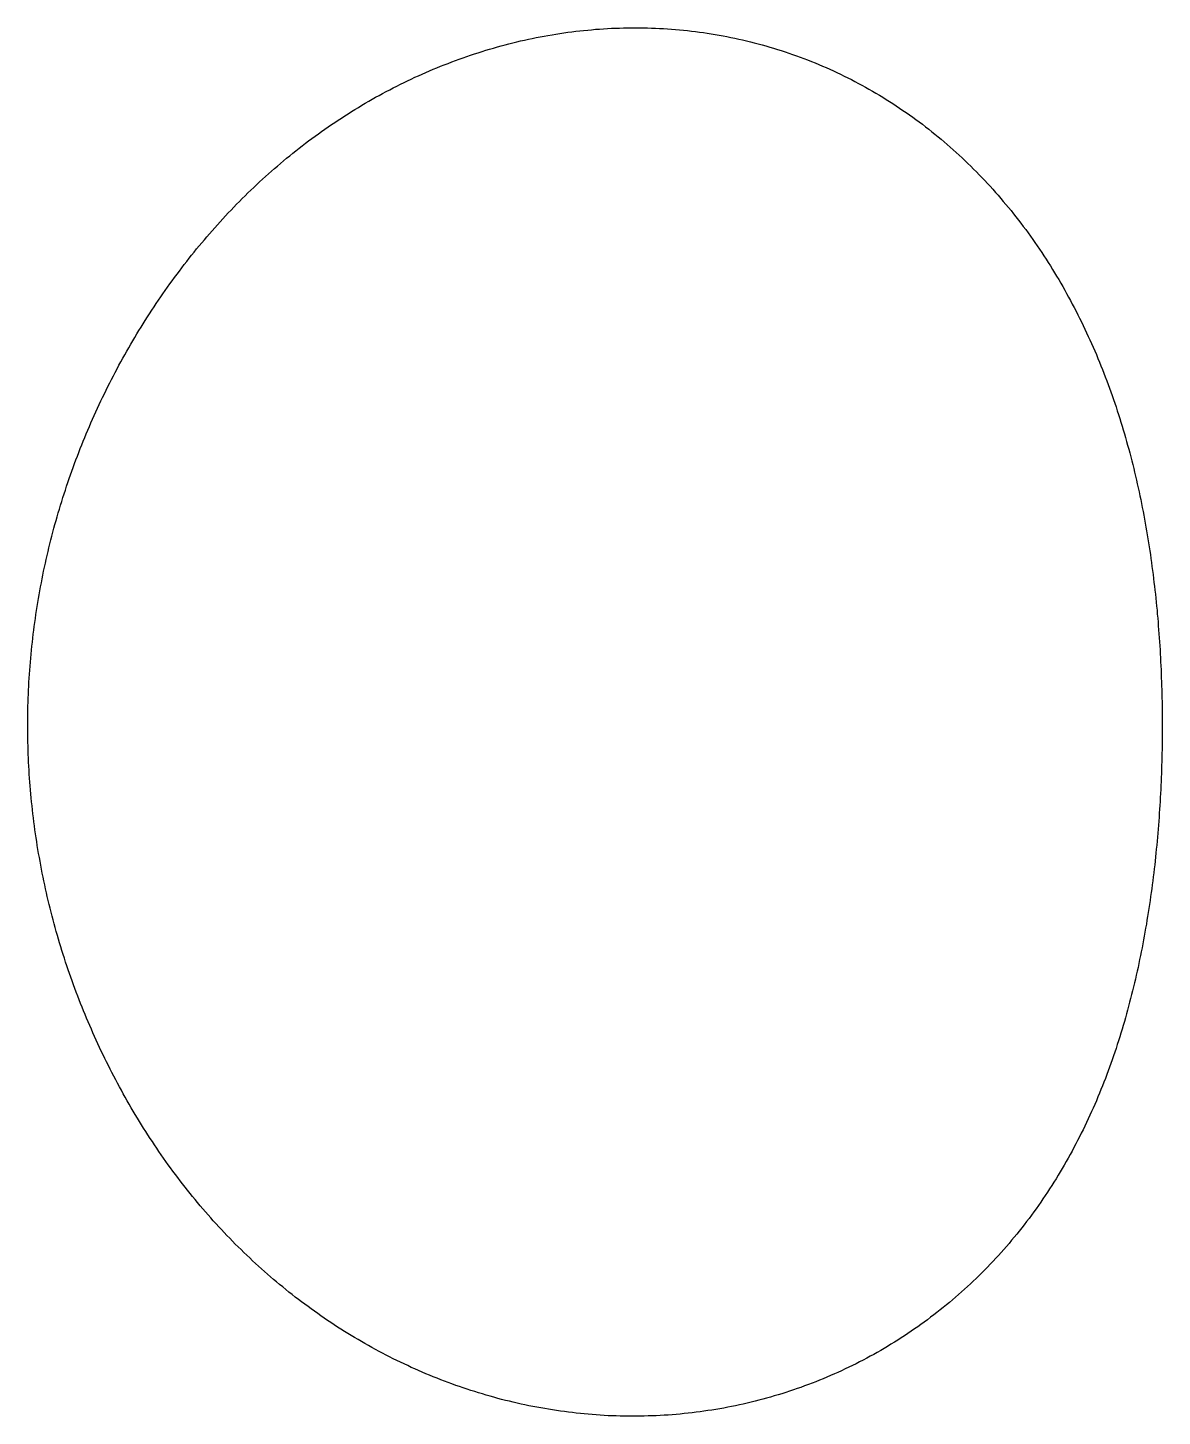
# Model space of a CAD drawing. Header units: metres. Extents: x -98 to 49, y -89 to 90.
import ezdxf

# ---------------------------------------------------------------- set-up
doc = ezdxf.new("R2010")
doc.units = ezdxf.units.M

msp = doc.modelspace()

# ---------------------------------------------------------------- linework, layer by layer
msp.add_lwpolyline([(48.87, 0), (48.87, -0.52), (48.86, -1.03), (48.86, -1.55), (48.85, -2.07), (48.85, -2.58), (48.84, -3.1), (48.83, -3.62), (48.82, -4.13), (48.8, -4.65), (48.79, -5.17), (48.77, -5.68), (48.76, -6.2), (48.74, -6.72), (48.71, -7.23), (48.69, -7.75), (48.67, -8.26), (48.64, -8.78), (48.61, -9.3), (48.59, -9.81), (48.55, -10.33), (48.52, -10.84), (48.49, -11.36), (48.45, -11.88), (48.41, -12.39), (48.38, -12.91), (48.33, -13.42), (48.29, -13.94), (48.25, -14.45), (48.2, -14.97), (48.15, -15.48), (48.1, -16), (48.05, -16.51), (48, -17.02), (47.94, -17.54), (47.89, -18.05), (47.83, -18.57), (47.77, -19.08), (47.71, -19.59), (47.64, -20.11), (47.57, -20.62), (47.51, -21.13), (47.44, -21.64), (47.36, -22.16), (47.29, -22.67), (47.21, -23.18), (47.14, -23.69), (47.06, -24.2), (46.98, -24.71), (46.89, -25.22), (46.81, -25.73), (46.72, -26.24), (46.63, -26.75), (46.54, -27.26), (46.44, -27.77), (46.35, -28.28), (46.25, -28.79), (46.15, -29.29), (46.05, -29.8), (45.94, -30.31), (45.84, -30.81), (45.73, -31.32), (45.61, -31.82), (45.5, -32.33), (45.39, -32.83), (45.27, -33.34), (45.15, -33.84), (45.03, -34.34), (44.9, -34.85), (44.77, -35.35), (44.64, -35.85), (44.51, -36.35), (44.38, -36.85), (44.24, -37.35), (44.1, -37.85), (43.96, -38.34), (43.81, -38.84), (43.67, -39.34), (43.52, -39.83), (43.36, -40.33), (43.21, -40.82), (43.05, -41.31), (42.89, -41.81), (42.72, -42.3), (42.56, -42.79), (42.39, -43.28), (42.22, -43.77), (42.04, -44.25), (41.86, -44.74), (41.68, -45.22), (41.5, -45.71), (41.31, -46.19), (41.12, -46.67), (40.93, -47.15), (40.73, -47.63), (40.54, -48.11), (40.33, -48.59), (40.13, -49.07), (39.92, -49.54), (39.71, -50.01), (39.5, -50.48), (39.28, -50.95), (39.06, -51.42), (38.84, -51.89), (38.61, -52.36), (38.38, -52.82), (38.15, -53.28), (37.91, -53.75), (37.67, -54.2), (37.43, -54.66), (37.19, -55.12), (36.94, -55.57), (36.69, -56.03), (36.43, -56.48), (36.17, -56.93), (35.91, -57.37), (35.65, -57.82), (35.38, -58.26), (35.11, -58.7), (34.84, -59.14), (34.56, -59.58), (34.28, -60.02), (33.99, -60.45), (33.71, -60.88), (33.42, -61.31), (33.12, -61.74), (32.83, -62.16), (32.53, -62.59), (32.22, -63.01), (31.92, -63.42), (31.61, -63.84), (31.3, -64.25), (30.98, -64.66), (30.66, -65.07), (30.34, -65.48), (30.02, -65.88), (29.69, -66.28), (29.36, -66.68), (29.02, -67.08), (28.68, -67.47), (28.34, -67.86), (28, -68.25), (27.65, -68.63), (27.3, -69.01), (26.95, -69.39), (26.59, -69.77), (26.23, -70.14), (25.87, -70.51), (25.5, -70.88), (25.14, -71.25), (24.77, -71.61), (24.39, -71.97), (24.01, -72.32), (23.64, -72.67), (23.25, -73.02), (22.87, -73.37), (22.48, -73.71), (22.09, -74.05), (21.69, -74.39), (21.3, -74.72), (20.9, -75.05), (20.5, -75.38), (20.09, -75.7), (19.68, -76.03), (19.28, -76.34), (18.86, -76.66), (18.45, -76.97), (18.03, -77.27), (17.61, -77.58), (17.19, -77.88), (16.76, -78.17), (16.34, -78.47), (15.91, -78.76), (15.47, -79.04), (15.04, -79.33), (14.6, -79.61), (14.16, -79.88), (13.72, -80.15), (13.28, -80.42), (12.83, -80.69), (12.39, -80.95), (11.94, -81.2), (11.49, -81.46), (11.03, -81.71), (10.58, -81.95), (10.12, -82.2), (9.66, -82.44), (9.2, -82.67), (8.73, -82.9), (8.27, -83.13), (7.8, -83.35), (7.33, -83.57), (6.86, -83.79), (6.39, -84), (5.91, -84.21), (5.43, -84.41), (4.96, -84.61), (4.48, -84.81), (4, -85), (3.51, -85.19), (3.03, -85.37), (2.54, -85.55), (2.06, -85.73), (1.57, -85.9), (1.08, -86.07), (0.59, -86.24), (0.09, -86.4), (-0.4, -86.55), (-0.9, -86.7), (-1.39, -86.85), (-1.89, -87), (-2.39, -87.14), (-2.89, -87.27), (-3.39, -87.4), (-3.89, -87.53), (-4.4, -87.66), (-4.9, -87.78), (-5.41, -87.89), (-5.91, -88), (-6.42, -88.11), (-6.93, -88.22), (-7.43, -88.32), (-7.94, -88.41), (-8.45, -88.5), (-8.96, -88.59), (-9.48, -88.67), (-9.99, -88.75), (-10.5, -88.83), (-11.01, -88.9), (-11.53, -88.96), (-12.04, -89.03), (-12.56, -89.08), (-13.07, -89.14), (-13.59, -89.19), (-14.11, -89.24), (-14.62, -89.28), (-15.14, -89.32), (-15.66, -89.35), (-16.17, -89.38), (-16.69, -89.4), (-17.21, -89.43), (-17.73, -89.44), (-18.24, -89.46), (-18.76, -89.47), (-19.28, -89.47), (-19.8, -89.47), (-20.32, -89.47), (-20.84, -89.46), (-21.35, -89.45), (-21.87, -89.44), (-22.39, -89.42), (-22.91, -89.4), (-23.42, -89.37), (-23.94, -89.34), (-24.46, -89.3), (-24.98, -89.26), (-25.49, -89.22), (-26.01, -89.17), (-26.52, -89.12), (-27.04, -89.07), (-27.55, -89.01), (-28.07, -88.95), (-28.58, -88.88), (-29.1, -88.81), (-29.61, -88.74), (-30.12, -88.66), (-30.63, -88.57), (-31.14, -88.49), (-31.65, -88.4), (-32.16, -88.31), (-32.67, -88.21), (-33.18, -88.11), (-33.69, -88), (-34.2, -87.89), (-34.7, -87.78), (-35.21, -87.66), (-35.71, -87.54), (-36.21, -87.42), (-36.72, -87.29), (-37.22, -87.16), (-37.72, -87.02), (-38.22, -86.88), (-38.71, -86.74), (-39.21, -86.59), (-39.71, -86.44), (-40.2, -86.29), (-40.7, -86.13), (-41.19, -85.97), (-41.68, -85.81), (-42.17, -85.64), (-42.66, -85.47), (-43.15, -85.29), (-43.63, -85.12), (-44.12, -84.93), (-44.6, -84.75), (-45.09, -84.56), (-45.57, -84.37), (-46.05, -84.17), (-46.52, -83.97), (-47, -83.77), (-47.48, -83.56), (-47.95, -83.35), (-48.42, -83.14), (-48.89, -82.92), (-49.36, -82.7), (-49.83, -82.48), (-50.3, -82.25), (-50.76, -82.02), (-51.23, -81.79), (-51.69, -81.55), (-52.15, -81.32), (-52.6, -81.07), (-53.06, -80.83), (-53.52, -80.58), (-53.97, -80.33), (-54.42, -80.07), (-54.87, -79.81), (-55.32, -79.55), (-55.76, -79.29), (-56.21, -79.02), (-56.65, -78.75), (-57.09, -78.48), (-57.53, -78.2), (-57.96, -77.92), (-58.4, -77.64), (-58.83, -77.35), (-59.26, -77.06), (-59.69, -76.77), (-60.12, -76.48), (-60.54, -76.18), (-60.96, -75.88), (-61.38, -75.58), (-61.8, -75.27), (-62.22, -74.97), (-62.63, -74.65), (-63.05, -74.34), (-63.46, -74.03), (-63.87, -73.71), (-64.27, -73.38), (-64.68, -73.06), (-65.08, -72.73), (-65.48, -72.4), (-65.88, -72.07), (-66.27, -71.74), (-66.67, -71.4), (-67.06, -71.06), (-67.45, -70.72), (-67.83, -70.37), (-68.22, -70.03), (-68.6, -69.68), (-68.98, -69.32), (-69.36, -68.97), (-69.73, -68.61), (-70.11, -68.25), (-70.48, -67.89), (-70.85, -67.53), (-71.22, -67.16), (-71.58, -66.79), (-71.94, -66.42), (-72.3, -66.05), (-72.66, -65.67), (-73.01, -65.3), (-73.37, -64.92), (-73.72, -64.53), (-74.07, -64.15), (-74.41, -63.76), (-74.75, -63.38), (-75.09, -62.99), (-75.43, -62.59), (-75.77, -62.2), (-76.1, -61.8), (-76.43, -61.4), (-76.76, -61), (-77.09, -60.6), (-77.41, -60.2), (-77.73, -59.79), (-78.05, -59.38), (-78.37, -58.97), (-78.68, -58.56), (-78.99, -58.14), (-79.3, -57.73), (-79.61, -57.31), (-79.91, -56.89), (-80.22, -56.47), (-80.52, -56.05), (-80.81, -55.62), (-81.11, -55.19), (-81.4, -54.76), (-81.69, -54.33), (-81.97, -53.9), (-82.26, -53.47), (-82.54, -53.03), (-82.82, -52.6), (-83.1, -52.16), (-83.37, -51.72), (-83.64, -51.28), (-83.91, -50.84), (-84.18, -50.39), (-84.44, -49.95), (-84.71, -49.5), (-84.97, -49.05), (-85.22, -48.6), (-85.48, -48.15), (-85.73, -47.7), (-85.98, -47.25), (-86.23, -46.79), (-86.48, -46.33), (-86.72, -45.88), (-86.96, -45.42), (-87.2, -44.96), (-87.44, -44.5), (-87.67, -44.03), (-87.9, -43.57), (-88.13, -43.11), (-88.36, -42.64), (-88.58, -42.17), (-88.8, -41.7), (-89.02, -41.23), (-89.24, -40.76), (-89.45, -40.29), (-89.67, -39.82), (-89.87, -39.34), (-90.08, -38.87), (-90.28, -38.39), (-90.49, -37.91), (-90.69, -37.44), (-90.88, -36.96), (-91.08, -36.48), (-91.27, -35.99), (-91.46, -35.51), (-91.64, -35.03), (-91.83, -34.54), (-92.01, -34.06), (-92.19, -33.57), (-92.36, -33.08), (-92.54, -32.6), (-92.71, -32.11), (-92.88, -31.62), (-93.04, -31.13), (-93.2, -30.63), (-93.36, -30.14), (-93.52, -29.65), (-93.68, -29.15), (-93.83, -28.66), (-93.98, -28.16), (-94.13, -27.66), (-94.27, -27.17), (-94.42, -26.67), (-94.55, -26.17), (-94.69, -25.67), (-94.83, -25.17), (-94.96, -24.67), (-95.09, -24.17), (-95.21, -23.66), (-95.34, -23.16), (-95.46, -22.66), (-95.58, -22.15), (-95.69, -21.65), (-95.8, -21.14), (-95.91, -20.63), (-96.02, -20.13), (-96.13, -19.62), (-96.23, -19.11), (-96.33, -18.6), (-96.43, -18.09), (-96.52, -17.58), (-96.61, -17.07), (-96.7, -16.56), (-96.79, -16.05), (-96.87, -15.54), (-96.95, -15.03), (-97.03, -14.52), (-97.1, -14), (-97.18, -13.49), (-97.25, -12.98), (-97.31, -12.46), (-97.38, -11.95), (-97.44, -11.43), (-97.5, -10.92), (-97.56, -10.4), (-97.61, -9.89), (-97.66, -9.37), (-97.71, -8.86), (-97.75, -8.34), (-97.8, -7.82), (-97.84, -7.31), (-97.87, -6.79), (-97.91, -6.27), (-97.94, -5.76), (-97.97, -5.24), (-98, -4.72), (-98.02, -4.2), (-98.04, -3.69), (-98.06, -3.17), (-98.07, -2.65), (-98.09, -2.13), (-98.1, -1.61), (-98.1, -1.09), (-98.11, -0.58), (-98.11, -0.06), (-98.11, 0.46), (-98.1, 0.98), (-98.1, 1.5), (-98.09, 2.01), (-98.08, 2.53), (-98.06, 3.05), (-98.04, 3.57), (-98.02, 4.09), (-98, 4.6), (-97.98, 5.12), (-97.95, 5.64), (-97.92, 6.16), (-97.88, 6.67), (-97.84, 7.19), (-97.81, 7.71), (-97.76, 8.22), (-97.72, 8.74), (-97.67, 9.26), (-97.62, 9.77), (-97.57, 10.29), (-97.51, 10.8), (-97.45, 11.32), (-97.39, 11.83), (-97.33, 12.35), (-97.26, 12.86), (-97.19, 13.37), (-97.12, 13.89), (-97.05, 14.4), (-96.97, 14.91), (-96.89, 15.43), (-96.81, 15.94), (-96.72, 16.45), (-96.63, 16.96), (-96.54, 17.47), (-96.45, 17.98), (-96.35, 18.49), (-96.25, 19), (-96.15, 19.51), (-96.05, 20.01), (-95.94, 20.52), (-95.83, 21.03), (-95.72, 21.53), (-95.6, 22.04), (-95.48, 22.54), (-95.36, 23.05), (-95.24, 23.55), (-95.12, 24.05), (-94.99, 24.55), (-94.86, 25.06), (-94.72, 25.56), (-94.59, 26.06), (-94.45, 26.56), (-94.3, 27.05), (-94.16, 27.55), (-94.01, 28.05), (-93.86, 28.55), (-93.71, 29.04), (-93.56, 29.54), (-93.4, 30.03), (-93.24, 30.52), (-93.08, 31.01), (-92.91, 31.51), (-92.74, 32), (-92.57, 32.49), (-92.4, 32.97), (-92.23, 33.46), (-92.05, 33.95), (-91.87, 34.43), (-91.68, 34.92), (-91.5, 35.4), (-91.31, 35.89), (-91.12, 36.37), (-90.93, 36.85), (-90.73, 37.33), (-90.53, 37.81), (-90.33, 38.28), (-90.13, 38.76), (-89.92, 39.24), (-89.71, 39.71), (-89.5, 40.18), (-89.29, 40.66), (-89.07, 41.13), (-88.85, 41.6), (-88.63, 42.07), (-88.41, 42.53), (-88.18, 43), (-87.95, 43.47), (-87.72, 43.93), (-87.49, 44.39), (-87.26, 44.85), (-87.02, 45.32), (-86.78, 45.77), (-86.53, 46.23), (-86.29, 46.69), (-86.04, 47.14), (-85.79, 47.6), (-85.54, 48.05), (-85.28, 48.5), (-85.02, 48.95), (-84.77, 49.4), (-84.5, 49.85), (-84.24, 50.29), (-83.97, 50.74), (-83.7, 51.18), (-83.43, 51.62), (-83.16, 52.06), (-82.88, 52.5), (-82.6, 52.94), (-82.32, 53.37), (-82.04, 53.81), (-81.75, 54.24), (-81.46, 54.67), (-81.17, 55.1), (-80.88, 55.53), (-80.59, 55.95), (-80.29, 56.38), (-79.99, 56.8), (-79.69, 57.22), (-79.39, 57.64), (-79.08, 58.06), (-78.77, 58.48), (-78.46, 58.89), (-78.15, 59.31), (-77.84, 59.72), (-77.52, 60.13), (-77.2, 60.54), (-76.88, 60.94), (-76.56, 61.35), (-76.23, 61.75), (-75.9, 62.15), (-75.57, 62.55), (-75.23, 62.95), (-74.9, 63.34), (-74.56, 63.73), (-74.22, 64.12), (-73.88, 64.51), (-73.53, 64.9), (-73.18, 65.28), (-72.83, 65.67), (-72.48, 66.05), (-72.13, 66.42), (-71.77, 66.8), (-71.41, 67.17), (-71.05, 67.55), (-70.69, 67.91), (-70.32, 68.28), (-69.95, 68.65), (-69.58, 69.01), (-69.21, 69.37), (-68.83, 69.73), (-68.46, 70.08), (-68.08, 70.44), (-67.7, 70.79), (-67.31, 71.13), (-66.93, 71.48), (-66.54, 71.82), (-66.15, 72.16), (-65.76, 72.5), (-65.36, 72.84), (-64.96, 73.17), (-64.57, 73.5), (-64.17, 73.83), (-63.76, 74.16), (-63.36, 74.48), (-62.95, 74.8), (-62.54, 75.12), (-62.13, 75.44), (-61.72, 75.75), (-61.3, 76.06), (-60.88, 76.37), (-60.46, 76.67), (-60.04, 76.97), (-59.62, 77.27), (-59.19, 77.57), (-58.77, 77.86), (-58.34, 78.15), (-57.91, 78.44), (-57.47, 78.72), (-57.04, 79), (-56.6, 79.28), (-56.16, 79.56), (-55.72, 79.83), (-55.28, 80.1), (-54.83, 80.37), (-54.39, 80.63), (-53.94, 80.89), (-53.49, 81.15), (-53.04, 81.4), (-52.58, 81.65), (-52.13, 81.9), (-51.67, 82.15), (-51.21, 82.39), (-50.75, 82.63), (-50.29, 82.86), (-49.83, 83.09), (-49.36, 83.32), (-48.9, 83.55), (-48.43, 83.77), (-47.96, 83.99), (-47.49, 84.2), (-47.01, 84.42), (-46.54, 84.62), (-46.06, 84.83), (-45.59, 85.03), (-45.11, 85.23), (-44.63, 85.42), (-44.15, 85.62), (-43.66, 85.8), (-43.18, 85.99), (-42.69, 86.17), (-42.21, 86.35), (-41.72, 86.52), (-41.23, 86.69), (-40.74, 86.86), (-40.25, 87.02), (-39.75, 87.18), (-39.26, 87.34), (-38.76, 87.49), (-38.27, 87.64), (-37.77, 87.78), (-37.27, 87.93), (-36.77, 88.06), (-36.27, 88.2), (-35.77, 88.33), (-35.27, 88.45), (-34.76, 88.58), (-34.26, 88.7), (-33.75, 88.81), (-33.25, 88.92), (-32.74, 89.03), (-32.23, 89.13), (-31.72, 89.23), (-31.22, 89.33), (-30.71, 89.42), (-30.19, 89.51), (-29.68, 89.59), (-29.17, 89.67), (-28.66, 89.75), (-28.15, 89.82), (-27.63, 89.89), (-27.12, 89.95), (-26.6, 90.01), (-26.09, 90.07), (-25.57, 90.12), (-25.06, 90.16), (-24.54, 90.21), (-24.02, 90.25), (-23.5, 90.28), (-22.99, 90.31), (-22.47, 90.34), (-21.95, 90.36), (-21.43, 90.38), (-20.92, 90.39), (-20.4, 90.4), (-19.88, 90.41), (-19.36, 90.41), (-18.84, 90.41), (-18.33, 90.4), (-17.81, 90.39), (-17.29, 90.37), (-16.77, 90.35), (-16.25, 90.33), (-15.74, 90.3), (-15.22, 90.27), (-14.7, 90.23), (-14.19, 90.19), (-13.67, 90.14), (-13.15, 90.09), (-12.64, 90.04), (-12.12, 89.98), (-11.61, 89.92), (-11.09, 89.85), (-10.58, 89.78), (-10.07, 89.7), (-9.56, 89.62), (-9.05, 89.54), (-8.53, 89.45), (-8.03, 89.36), (-7.52, 89.26), (-7.01, 89.16), (-6.5, 89.05), (-5.99, 88.94), (-5.49, 88.83), (-4.98, 88.71), (-4.48, 88.59), (-3.98, 88.46), (-3.48, 88.33), (-2.98, 88.19), (-2.48, 88.05), (-1.98, 87.91), (-1.48, 87.76), (-0.99, 87.61), (-0.49, 87.45), (0, 87.29), (0.49, 87.13), (0.98, 86.96), (1.47, 86.78), (1.95, 86.61), (2.44, 86.42), (2.92, 86.24), (3.41, 86.05), (3.89, 85.85), (4.36, 85.65), (4.84, 85.45), (5.32, 85.25), (5.79, 85.03), (6.26, 84.82), (6.73, 84.6), (7.2, 84.38), (7.67, 84.15), (8.13, 83.92), (8.59, 83.69), (9.05, 83.45), (9.51, 83.21), (9.97, 82.96), (10.42, 82.71), (10.87, 82.46), (11.32, 82.2), (11.77, 81.94), (12.22, 81.67), (12.66, 81.4), (13.1, 81.13), (13.54, 80.86), (13.97, 80.58), (14.41, 80.29), (14.84, 80.01), (15.27, 79.71), (15.7, 79.42), (16.12, 79.12), (16.54, 78.82), (16.96, 78.52), (17.38, 78.21), (17.79, 77.9), (18.2, 77.58), (18.61, 77.27), (19.02, 76.94), (19.42, 76.62), (19.82, 76.29), (20.22, 75.96), (20.62, 75.63), (21.01, 75.29), (21.4, 74.95), (21.79, 74.6), (22.17, 74.26), (22.56, 73.91), (22.94, 73.55), (23.31, 73.2), (23.69, 72.84), (24.06, 72.48), (24.43, 72.11), (24.79, 71.74), (25.15, 71.37), (25.51, 71), (25.87, 70.63), (26.22, 70.25), (26.57, 69.87), (26.92, 69.48), (27.27, 69.09), (27.61, 68.71), (27.95, 68.31), (28.28, 67.92), (28.62, 67.52), (28.95, 67.12), (29.28, 66.72), (29.6, 66.32), (29.92, 65.91), (30.24, 65.5), (30.55, 65.09), (30.87, 64.68), (31.18, 64.26), (31.48, 63.84), (31.79, 63.42), (32.09, 63), (32.38, 62.58), (32.68, 62.15), (32.97, 61.72), (33.26, 61.29), (33.54, 60.86), (33.82, 60.42), (34.1, 59.99), (34.38, 59.55), (34.65, 59.11), (34.92, 58.67), (35.19, 58.22), (35.46, 57.78), (35.72, 57.33), (35.97, 56.88), (36.23, 56.43), (36.48, 55.98), (36.73, 55.52), (36.98, 55.07), (37.22, 54.61), (37.46, 54.15), (37.7, 53.69), (37.94, 53.23), (38.17, 52.77), (38.4, 52.3), (38.62, 51.84), (38.85, 51.37), (39.07, 50.9), (39.28, 50.43), (39.5, 49.96), (39.71, 49.49), (39.92, 49.01), (40.12, 48.54), (40.33, 48.06), (40.53, 47.58), (40.72, 47.1), (40.92, 46.62), (41.11, 46.14), (41.3, 45.66), (41.49, 45.18), (41.67, 44.69), (41.85, 44.21), (42.03, 43.72), (42.2, 43.24), (42.38, 42.75), (42.55, 42.26), (42.71, 41.77), (42.88, 41.28), (43.04, 40.79), (43.2, 40.29), (43.36, 39.8), (43.51, 39.31), (43.66, 38.81), (43.81, 38.32), (43.96, 37.82), (44.1, 37.32), (44.24, 36.82), (44.38, 36.33), (44.52, 35.83), (44.65, 35.33), (44.79, 34.83), (44.91, 34.32), (45.04, 33.82), (45.17, 33.32), (45.29, 32.82), (45.41, 32.31), (45.52, 31.81), (45.64, 31.31), (45.75, 30.8), (45.86, 30.3), (45.97, 29.79), (46.08, 29.28), (46.18, 28.78), (46.28, 28.27), (46.38, 27.76), (46.48, 27.25), (46.57, 26.74), (46.66, 26.24), (46.75, 25.73), (46.84, 25.22), (46.93, 24.71), (47.01, 24.2), (47.09, 23.69), (47.17, 23.17), (47.25, 22.66), (47.33, 22.15), (47.4, 21.64), (47.47, 21.13), (47.54, 20.62), (47.61, 20.1), (47.68, 19.59), (47.74, 19.08), (47.8, 18.56), (47.86, 18.05), (47.92, 17.54), (47.98, 17.02), (48.03, 16.51), (48.09, 15.99), (48.14, 15.48), (48.19, 14.97), (48.23, 14.45), (48.28, 13.94), (48.32, 13.42), (48.36, 12.91), (48.4, 12.39), (48.44, 11.87), (48.48, 11.36), (48.51, 10.84), (48.55, 10.33), (48.58, 9.81), (48.61, 9.3), (48.64, 8.78), (48.66, 8.26), (48.69, 7.75), (48.71, 7.23), (48.73, 6.72), (48.75, 6.2), (48.77, 5.68), (48.79, 5.17), (48.8, 4.65), (48.82, 4.13), (48.83, 3.62), (48.84, 3.1), (48.85, 2.58), (48.85, 2.07), (48.86, 1.55), (48.86, 1.03), (48.87, 0.52), (48.87, 0)], close=True)

doc.saveas('drawing.dxf')
